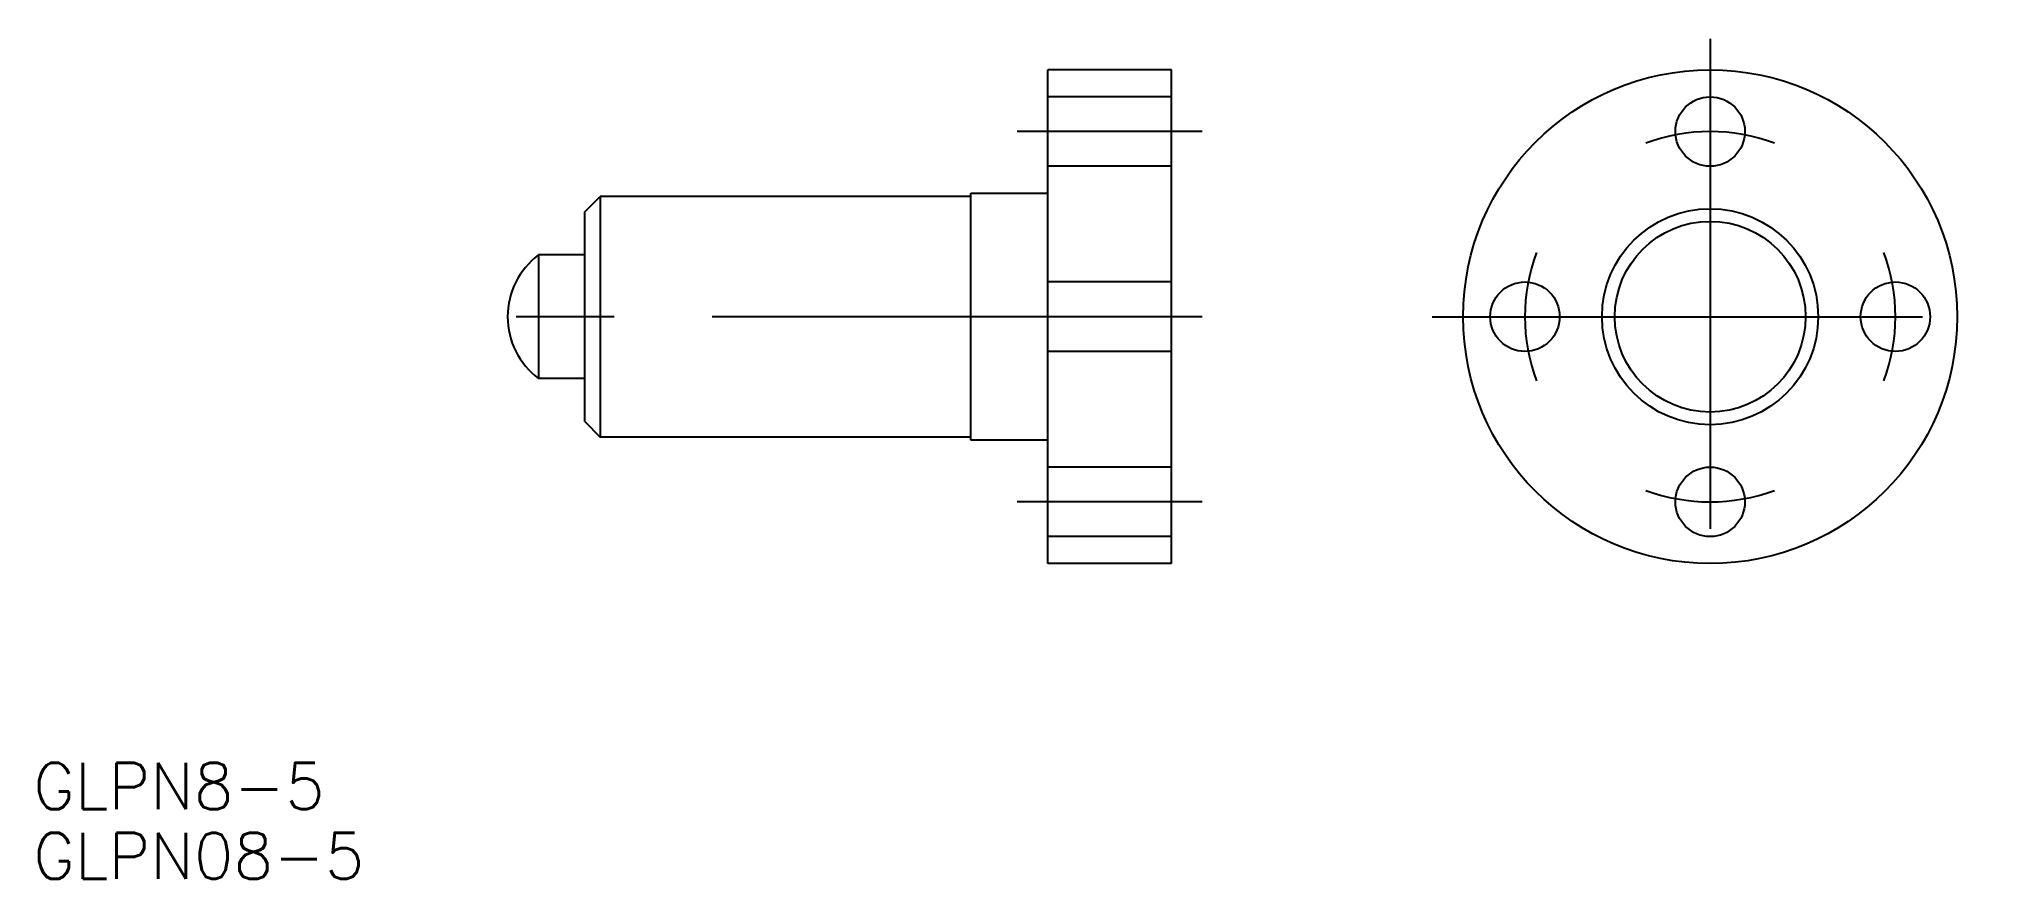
# Model space of a CAD drawing. Extents: x -108 to 18, y -36 to 18.
import ezdxf

# ---------------------------------------------------------------- set-up
doc = ezdxf.new("R2010")
doc.units = 0
doc.linetypes.add('CENTER', pattern=[50.8, 31.75, -6.35, 6.35, -6.35])
doc.linetypes.add('DASHED', pattern=[19.05, 12.7, -6.35])
doc.layers.get('0').update_dxf_attribs({"linetype": 'CONTINUOUS'})
doc.layers.add('CENTER', color=1, linetype='CENTER')
doc.styles.get("Standard").update_dxf_attribs({"font": 'txt.shx', "height": 3, "bigfont": 'bigfont.shx'})

msp = doc.modelspace()

# ---------------------------------------------------------------- linework, layer by layer
at = {"color": 7, "linetype": 'CONTINUOUS'}
for p, q in [((-42.9, -16), (-42.9, 16)), ((-34.9, 16), (-42.9, 16)), ((-34.9, -16), (-34.9, 16)), ((-72.9, 6.8), (-71.9, 7.8)), ((-71.9, 7.8), (-71.9, -7.8)), ((-47.9, 7.8), (-71.9, 7.8)), ((-47.9, 8), (-42.9, 8)), ((-47.9, -8), (-47.9, 8)), ((-72.9, -6.8), (-72.9, 6.8)), ((-72.9, 4), (-75.9, 4)), ((-75.9, 4), (-75.9, -4)), ((-72.9, -4), (-75.9, -4)), ((-72.9, -6.8), (-71.9, -7.8)), ((-47.9, -7.8), (-71.9, -7.8)), ((-42.9, -8), (-47.9, -8)), ((-34.9, -16), (-42.9, -16))]:
    msp.add_line(p, q, dxfattribs=at)
at = {"color": 3, "linetype": 'DASHED'}
for p, q in [((-34.9, 14.25), (-42.9, 14.25)), ((-34.9, 9.75), (-42.9, 9.75)), ((-34.9, 2.25), (-42.9, 2.25)), ((-34.9, -2.25), (-42.9, -2.25)), ((-34.9, -9.75), (-42.9, -9.75)), ((-34.9, -14.25), (-42.9, -14.25))]:
    msp.add_line(p, q, dxfattribs=at)
at = {"color": 7, "linetype": 'CONTINUOUS'}
for centre, radius in [((0, 0), 16), ((0, 12), 2.25), ((0, 0), 7), ((-12, 0), 2.25), ((12, 0), 2.25), ((0, -12), 2.25)]:
    msp.add_circle(centre, radius, dxfattribs=at)
at = {"color": 3, "linetype": 'CONTINUOUS'}
msp.add_circle((0, 0), 6.18, dxfattribs=at)
at = {"color": 7, "linetype": 'CONTINUOUS'}
msp.add_arc((-72.9, 0), 5, 126.8699, 233.1301, dxfattribs=at)
at = {"layer": 'CENTER', "color": 1, "linetype": 'CENTER'}
for p, q in [((0, 18), (0, -18)), ((-32.9, 12), (-44.9, 12)), ((-32.9, 0), (-79.9, 0)), ((-18, 0), (18, 0)), ((-32.9, -12), (-44.9, -12))]:
    msp.add_line(p, q, dxfattribs=at)
for start, end in [(69.6919, 110.3081), (159.6919, 200.3081), (339.6919, 20.3081), (249.6919, 290.3081)]:
    msp.add_arc((0, 0), 12, start, end, dxfattribs=at)

# ---------------------------------------------------------------- texts
at = {"color": 7, "linetype": 'CONTINUOUS'}
for s, p in [('GLPN8-5', (-108.64, -31.92)), ('GLPN08-5', (-108.64, -36.44))]:
    msp.add_text(s, height=3, dxfattribs=at).set_placement(p)

doc.saveas('drawing.dxf')
